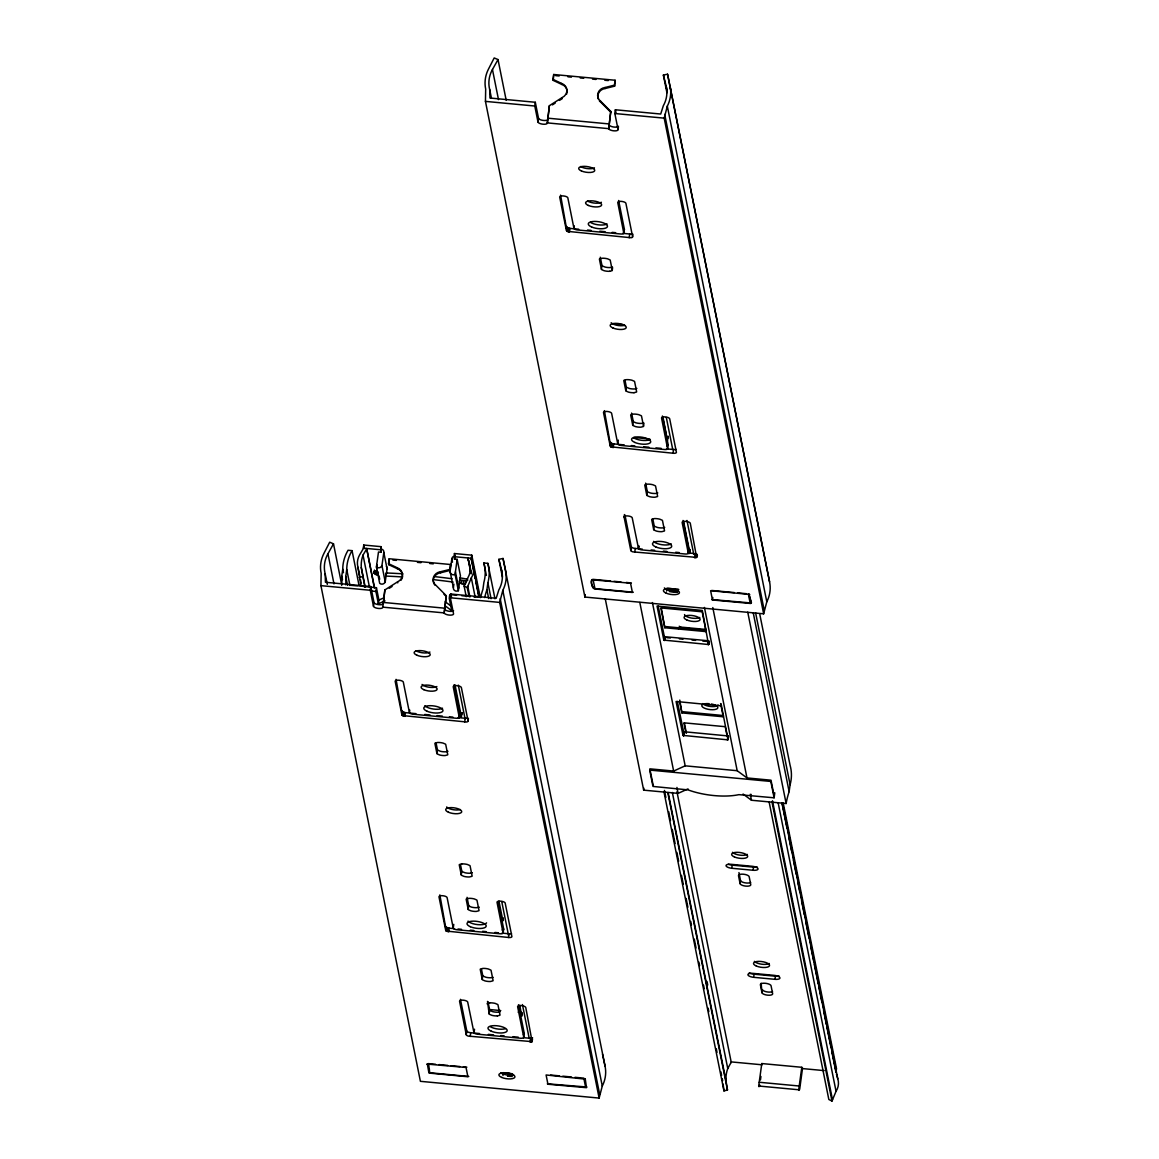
<?xml version="1.0" encoding="UTF-8"?>
<svg xmlns="http://www.w3.org/2000/svg" width="1159" height="1159" viewBox="0 0 1159 1159"><rect width="100%" height="100%" fill="white"/><g stroke="black" fill="none" stroke-linecap="round" stroke-linejoin="round"><path stroke-width="1.5" d="M345.744 584.817L345.773 584.556A88.475 82.028 -11.3 0 0 345.773 576.501L346.744 569.533A41.058 38.059 -11.3 0 1 352.061 550.641L348.062 550.264A41.391 38.377 -11.3 0 0 342.745 569.156L341.775 576.124A88.475 82.028 -11.3 0 1 341.702 585.194M802.535 1068.105L799.753 1088.75A8.808 1.014 -84.6 0 1 798.696 1089.764L758.681 1086.012L761.796 1063.556L801.811 1067.294L802.057 1068.54L824.208 1070.612M702.34 610.59L708.511 644.52L663.89 640.116L664.223 636.045L658.225 606.143M677.334 701.427L683.578 731.691L728.446 735.979L727.635 739.804L728.214 736.037M721.463 705.874L676.074 701.485L683.013 735.4L727.562 739.819M668.12 436.479L667.062 439.319M502.412 577.037L498.863 559.333L503.035 558.464L605.041 1066.092A34.017 31.525 -11.3 0 1 602.274 1086.055L599.131 1098.08L420.398 1081.318L320.927 585.643L321.159 573.357A34.017 31.525 -11.3 0 1 323.94 553.394L329.678 542.209L333.502 543.832L341.673 584.542M381.586 549.134A3.289 3.042 -11.3 0 1 383.817 552.51L387.092 568.866L385.223 581.905A3.376 3.129 -11.3 0 1 379.688 583.339L376.4 566.983L378.486 552.003L381.152 552.249L381.079 546.657L363.752 545.034L363.231 548.772L359.696 554.77A18.153 16.834 -11.3 0 0 357.957 567.244L361.014 586.324M374.371 588.019L366.65 548.468L374.458 587.396M498.863 559.333L501.572 570.04A30.742 28.497 -11.3 0 1 498.805 590.003L496.182 598.276L450.851 594.031L450.329 597.769L453.546 613.792A4.723 1.681 7.9 0 1 449.214 615.081A4.723 1.681 7.9 0 1 444.201 612.908L382.818 607.157A4.723 1.681 7.9 0 1 378.5 608.446A4.723 1.681 7.9 0 1 373.473 606.273L370.272 590.264L370.779 586.526L325.447 582.267L325.157 573.734A30.742 28.497 -11.3 0 1 327.939 553.77L333.502 543.832M374.908 573.966L375.342 570.836L378.356 572.184L377.921 575.299L376.24 574.676L374.024 573.183L374.458 570.069M376.24 574.676L376.675 571.561M381.152 552.249L381.079 546.657M373.473 606.273L373.995 602.535L370.779 586.526M384.976 600.84L378.385 603.839L375.907 591.438L376.429 587.7L362.796 586.425M378.385 603.839L378.906 600.087L376.429 587.7M386.367 572.981L385.701 576.081L386.367 572.981A252.604 90.112 7.9 0 1 402.984 573.835M434.842 585.078A8.258 7.664 -11.3 0 1 440.666 572.763L450.098 570.402L450.59 564.505L389.192 558.754L388.511 563.651L397.059 567.707A8.258 7.664 -11.3 0 1 397.537 581.876L384.86 589.945L382.818 607.157M401.028 580.268A8.258 7.664 -11.3 0 0 397.262 568.692L388.714 564.65L389.192 558.754M666.932 92.778L663.383 75.074L667.555 74.205L769.562 581.847A34.017 31.525 -11.3 0 1 766.794 601.811L763.651 613.821L584.918 597.059L485.447 101.384L485.679 89.098A34.017 31.525 -11.3 0 1 488.461 69.134L494.198 57.95L498.022 59.573L506.193 100.282M468.424 718.493L468.077 720.985A3.709 1.318 7.9 0 1 466.483 721.999L402.521 715.552L396.059 679.362M402.101 715.19L402.419 711.09M402.521 715.552L402.622 711.452M403.173 715.885L403.042 711.814M403.969 716.175L404.491 712.437L403.68 712.148M404.882 716.392L405.404 712.655L404.491 712.437M468.077 720.985L461.369 687.548A4.114 1.463 7.9 0 0 457.008 685.664A4.114 1.463 7.9 0 0 453.241 686.794L459.312 717.609A3.448 1.231 7.9 0 1 456.211 718.247L413.169 714.234A3.506 1.246 7.9 0 1 409.431 712.611L409.779 710.119M446.258 595.697L444.201 612.908L446.258 595.697L436.132 585.498A8.258 7.664 -11.3 0 1 440.463 571.764L449.909 569.402L450.59 564.505M454.429 553.538L454.487 559.131L457.153 559.377L460.442 575.733L458.37 590.713A3.376 3.129 -11.3 0 1 453.372 587.714L450.098 571.358L451.822 558.884A3.289 3.042 -11.3 0 1 454.922 556.016L454.429 553.538L471.771 555.161L480.29 597.638M454.487 559.131L454.922 556.016M453.372 587.714L453.879 584.15M458.37 590.713L455.081 574.357L457.153 559.377M436.914 753.48L434.915 743.556A3.187 1.13 7.9 0 1 435.074 743.136L437.508 742.499A6.911 2.463 7.9 0 1 443.086 743.093L445.418 744.107A3.187 1.13 7.9 0 1 445.737 744.571L447.736 754.495A3.187 1.13 7.9 0 1 447.591 754.9L445.143 755.552A6.911 2.463 7.9 0 1 439.565 754.958L437.233 753.929A3.187 1.13 7.9 0 1 436.914 753.48L437.436 749.728L436.103 743.122M461.441 583.455L461.876 580.326C455.951 579.326 461.369 586.179 465.469 583.803L465.904 580.688L467.7 580.558M463.484 583.73L463.919 580.601L465.904 580.688M470.757 572.749L468.004 557.972L471.191 573.893M475.147 578.37L471.249 558.899L471.771 555.161M618.399 127.041L618.066 129.533A4.723 1.681 7.9 0 1 613.734 130.822A4.723 1.681 7.9 0 1 608.721 128.649L547.338 122.897A4.723 1.681 7.9 0 1 543.02 124.201A4.723 1.681 7.9 0 1 537.993 122.028L534.792 106.02L535.299 102.267L489.967 98.022L489.678 89.475A30.742 28.497 -11.3 0 1 492.459 69.511L498.022 59.573M537.993 122.028L538.515 118.276L535.299 102.267M459.312 717.609L459.877 713.553L454.096 684.737M454.994 684.839L461.383 716.595L460.514 717.015L461.847 713.002M460.601 717.015L461.268 713.249M460.818 716.986L461.528 713.191M461.065 716.928L461.862 712.756M461.34 716.755L461.876 712.785M598.334 99.08A8.258 7.664 -11.3 0 1 605.186 88.504L614.618 86.143L615.11 80.246L553.712 74.495L553.031 79.391L561.579 83.448A8.258 7.664 -11.3 0 1 562.057 97.617L549.38 105.686L547.338 122.897L547.685 120.406M566.577 94.212A8.258 7.664 -11.3 0 0 561.782 84.433L553.234 80.391L553.712 74.495M464.687 721.999L465.208 718.261L467.005 718.247A3.709 1.318 7.9 0 0 467.729 718.102M484.708 597.58A88.475 82.028 -11.3 0 1 486.91 589.728L487.881 582.774A41.391 38.377 -11.3 0 0 487.867 563.361L483.868 562.999A41.058 38.059 -11.3 0 1 483.882 582.398L482.912 589.351A88.475 82.028 -11.3 0 0 480.71 597.204L473.799 596.827M445.708 930.344L438.986 896.863A4.114 1.463 7.9 0 1 442.752 895.733A4.114 1.463 7.9 0 1 447.113 897.631L453.241 928.127A3.506 1.246 7.9 0 0 456.965 929.75L500.007 933.763A3.448 1.231 7.9 0 0 503.107 933.125L497.037 902.31A4.114 1.463 7.9 0 1 500.804 901.18A4.114 1.463 7.9 0 1 505.179 903.064L511.887 936.501A3.709 1.318 7.9 0 1 509.438 937.559L446.331 931.068L439.855 894.878M445.896 930.706L446.229 926.606M446.331 931.068L446.418 926.968M446.968 931.401L446.852 927.33M447.765 931.691L448.287 927.953L447.49 927.664M427.309 1064.107L466.034 1067.468L467.888 1076.74L430.032 1073.176L428.873 1072.669L429.381 1068.931M448.678 931.908L449.199 928.171L448.287 927.953M453.241 928.127L453.763 924.389M461.89 863.919A6.911 2.463 7.9 0 1 467.439 864.498L469.786 865.527A3.187 1.13 7.9 0 1 470.105 865.976L472.09 875.9A3.187 1.13 7.9 0 1 471.945 876.32L469.496 876.957A6.911 2.463 7.9 0 1 463.933 876.363L461.601 875.349A3.187 1.13 7.9 0 1 461.268 874.886L461.789 871.133L460.471 864.527M599.131 1098.08L499.674 602.405L502.803 590.38A34.017 31.525 -11.3 0 0 505.57 570.416L503.035 558.464M468.193 909.337L466.193 899.427A3.187 1.13 7.9 0 1 466.338 899.007L468.787 898.355A6.911 2.463 7.9 0 1 474.364 898.949L476.697 899.978A3.187 1.13 7.9 0 1 477.015 900.442L479 910.351A3.187 1.13 7.9 0 1 478.855 910.771L476.421 911.409A6.911 2.463 7.9 0 1 470.844 910.815L468.511 909.801A3.187 1.13 7.9 0 1 468.193 909.337L468.714 905.599L467.048 897.327M632.944 234.234L632.597 236.74A3.709 1.318 7.9 0 1 631.003 237.74L567.041 231.307L560.579 195.118M566.621 230.945L566.939 226.831M567.041 231.307L567.142 227.193M567.693 231.641L567.562 227.555M568.489 231.93L569.011 228.178L568.2 227.888M569.402 232.148L569.924 228.395L569.011 228.178M632.597 236.74L625.889 203.303A4.114 1.463 7.9 0 0 621.528 201.405A4.114 1.463 7.9 0 0 617.761 202.535L623.832 233.365A3.448 1.231 7.9 0 1 620.731 233.988L577.689 229.975A3.506 1.246 7.9 0 1 573.951 228.366L574.299 225.86M466.28 1034.755L459.572 1001.318A4.114 1.463 7.9 0 1 463.339 1000.188A4.114 1.463 7.9 0 1 467.7 1002.086L474.017 1032.93A3.448 1.231 7.9 0 0 477.494 1034.176L520.536 1038.232A3.506 1.246 7.9 0 0 523.752 1037.276L517.624 1006.765A4.114 1.463 7.9 0 1 521.391 1005.635A4.114 1.463 7.9 0 1 525.766 1007.533L532.126 1041.651L468.352 1036.117A3.709 1.318 7.9 0 1 466.28 1034.755L466.802 1031.017L460.442 999.333M470.221 1036.465L470.742 1032.727L479.536 1033.538M473.857 1032.64L474.176 1030.09M474.017 1032.93L474.524 1029.192M482.245 979.398L480.261 969.489A3.187 1.13 7.9 0 1 480.406 969.069L482.854 968.417A6.911 2.463 7.9 0 1 488.417 969.011L490.75 970.04A3.187 1.13 7.9 0 1 491.083 970.503L493.068 980.413A3.187 1.13 7.9 0 1 492.923 980.833L490.474 981.485A6.911 2.463 7.9 0 1 484.911 980.876L482.564 979.862A3.187 1.13 7.9 0 1 482.245 979.398L482.767 975.661L481.434 969.04M610.779 111.438L608.721 128.649L610.779 111.438L600.652 101.239A8.258 7.664 -11.3 0 1 604.984 87.519L614.429 85.158L615.11 80.246M497.37 1015.907A6.911 2.463 7.9 0 1 491.822 1015.313L489.475 1014.299A3.187 1.13 7.9 0 1 489.156 1013.835L487.519 1001.419M489.156 1013.835L489.678 1010.083L488.011 1001.825M502.571 918.479L501.992 920.999L502.847 920.579L498.935 901.137M502.296 920.97L502.774 918.45M502.484 920.927L503.064 918.319M502.76 920.797L503.165 917.986M618.066 129.533L614.849 113.524L615.371 109.772L660.702 114.031L663.325 105.759A30.742 28.497 -11.3 0 0 666.092 85.795L663.383 75.074M503.107 933.125L503.687 929.069L498.24 901.948M508.497 937.515L509.018 933.777L509.96 933.821A3.709 1.318 7.9 0 0 511.525 933.618M609.648 271.293A6.911 2.463 7.9 0 1 604.085 270.699L601.753 269.685A3.187 1.13 7.9 0 1 601.434 269.221L601.956 265.469L600.29 257.211M609.663 271.293L612.111 270.655A3.187 1.13 7.9 0 0 612.256 270.235L612.589 267.743M502.977 1075.538L503.368 1072.669L511.612 1073.654L511.206 1076.523M623.832 233.365L624.397 229.294L618.616 200.493M507.555 1076.247L507.946 1073.364M508.482 1076.334L508.873 1073.466M509.395 1076.407L509.786 1073.538M510.308 1076.479L510.699 1073.611M512.104 1076.552L512.51 1073.683M521.115 1016.284L521.927 1012.502M629.207 237.754L629.728 234.002L631.525 234.002A3.709 1.318 7.9 0 0 632.249 233.857M521.536 1016.226L522.187 1013.603M523.752 1037.276L524.274 1033.524L518.493 1004.723M584.918 597.059L585.252 594.567M610.228 446.085L603.506 412.604A4.114 1.463 7.9 0 1 607.273 411.474A4.114 1.463 7.9 0 1 611.633 413.372L617.761 443.883A3.506 1.246 7.9 0 0 621.485 445.491L664.527 449.504A3.448 1.231 7.9 0 0 667.627 448.881L661.557 418.051A4.114 1.463 7.9 0 1 665.324 416.921A4.114 1.463 7.9 0 1 669.699 418.819L676.407 452.256A3.709 1.318 7.9 0 1 673.958 453.314L610.851 446.823L604.375 410.634M610.416 446.461L610.75 442.347M610.851 446.823L610.938 442.709M611.488 447.157L611.372 443.071M612.285 447.446L612.807 443.694L612.01 443.404M530.025 1042.071L530.547 1038.334L532.647 1037.899M613.198 447.664L613.719 443.911L612.807 443.694M530.894 1042.013L531.402 1038.276M531.604 1041.869L532.126 1038.131M532.126 1041.651L532.474 1039.145M617.761 443.883L618.283 440.13M634.002 392.698A6.911 2.463 7.9 0 1 628.453 392.104L626.121 391.09A3.187 1.13 7.9 0 1 625.788 390.626L626.309 386.889L624.991 380.282M763.651 613.821L664.194 118.146L667.323 106.135A34.017 31.525 -11.3 0 0 670.09 86.172M643.868 423.6L643.52 426.092A3.187 1.13 7.9 0 1 643.375 426.512L640.941 427.164A6.911 2.463 7.9 0 1 635.364 426.555L633.031 425.541A3.187 1.13 7.9 0 1 632.713 425.078L633.234 421.34L631.568 413.082M624.093 517.073A4.114 1.463 7.9 0 1 627.859 515.943A4.114 1.463 7.9 0 1 632.22 517.827L638.537 548.671A3.448 1.231 7.9 0 0 642.014 549.917L685.056 553.988A3.506 1.246 7.9 0 0 688.272 553.017L682.144 522.506A4.114 1.463 7.9 0 1 685.911 521.376A4.114 1.463 7.9 0 1 690.286 523.274L696.646 557.392L632.872 551.858A3.709 1.318 7.9 0 1 630.8 550.511L624.093 517.073L624.44 514.567M630.8 550.511L631.322 546.758L624.962 515.089M634.741 552.206L635.262 548.468L642.289 549.12M638.377 548.395L638.725 545.889M638.537 548.671L638.87 546.179M646.765 495.139L644.781 485.23A3.187 1.13 7.9 0 1 644.926 484.81L647.374 484.158A6.911 2.463 7.9 0 1 652.937 484.766L655.27 485.78A3.187 1.13 7.9 0 1 655.603 486.244L657.588 496.153A3.187 1.13 7.9 0 1 657.443 496.574L654.994 497.225A6.911 2.463 7.9 0 1 649.431 496.617L647.084 495.603A3.187 1.13 7.9 0 1 646.765 495.139L647.287 491.402L645.635 483.144M653.676 529.576L651.691 519.667A3.187 1.13 7.9 0 1 651.836 519.246L654.284 518.595A6.911 2.463 7.9 0 1 659.848 519.203L662.18 520.217A3.187 1.13 7.9 0 1 662.513 520.681L664.498 530.59A3.187 1.13 7.9 0 1 664.353 531.01L661.905 531.662A6.911 2.463 7.9 0 1 656.342 531.054L653.995 530.04A3.187 1.13 7.9 0 1 653.676 529.576L654.198 525.838L652.865 519.218M666.918 439.319L667.627 436.784M667.033 440.536L667.946 436.668M667.381 440.434L668.091 436.306M667.627 448.881L668.207 444.81L662.426 416.009M673.017 453.27L673.538 449.518L674.48 449.562A3.709 1.318 7.9 0 0 676.045 449.373M666.599 591.09L666.99 588.221L678.783 589.424M669.308 591.612L669.714 588.743M664.991 626.512L706.338 630.38L706.164 631.626L664.817 627.758L661.354 608.33M670.235 591.756L670.626 588.873M663.991 640.188L664.208 636.074M664.223 640.304L664.411 636.378M664.44 640.391L664.687 636.537M671.148 591.872L671.554 589.004M664.687 640.463L664.817 636.595M664.773 640.478L665.049 636.668M672.075 591.988L672.466 589.12M673.002 592.075L673.393 589.207M673.915 592.162L674.306 589.294M674.828 592.22L675.219 589.351M675.726 592.263L676.132 589.395M676.624 592.292L677.03 589.424M677.508 592.307L677.914 589.438M688.272 553.017L688.794 549.279L683.013 520.463M690.199 549.598C682.028 555.798 701.253 550.771 696.646 557.392M689.272 549.714L688.576 553.451L689.938 553.031L683.549 521.275M688.837 553.451L689.431 549.714M688.997 553.451L689.75 549.699M689.315 553.437L689.967 549.67M689.518 553.394L690.242 549.569M689.764 553.292L690.257 550.438M694.545 557.812L695.067 554.074M695.414 557.769L695.922 554.016M696.124 557.624L696.646 553.872M682.086 711.655L723.419 715.538L723.245 716.784L681.912 712.901L679.768 700.094M682.97 735.357L683.332 731.315M683.216 735.53L683.535 731.648M683.419 735.617L683.796 731.807M683.636 735.69L684.013 731.894M683.882 735.762L684.245 731.981M748.96 594.002L751.409 602.752L750.713 603.491L712.466 599.971L712.814 597.479M708.207 644.549L708.815 640.811L665.295 636.74M708.366 644.549L708.859 642.028M708.584 644.505L709.105 641.97M708.815 644.433L709.38 641.535M727.33 739.833L728.011 736.081M727.881 739.732L728.504 736.82M731.764 868.265A5.389 1.927 7.9 0 1 726.041 865.773A5.389 1.927 7.9 0 1 730.981 864.295L752.307 866.295A5.389 1.927 7.9 0 1 758.044 868.772A5.389 1.927 7.9 0 1 753.104 870.264L731.764 868.265L732.198 865.136A5.389 1.927 7.9 0 1 728.316 864.208M750.96 795.625L751.133 794.379M740.094 883.636L738.5 875.697A5.389 1.927 7.9 0 1 743.441 874.219A5.389 1.927 7.9 0 1 749.163 876.697L750.757 884.636A5.389 1.927 7.9 0 1 745.816 886.113A5.389 1.927 7.9 0 1 740.094 883.636L740.514 880.507L738.935 872.582M753.104 870.264L753.538 867.135A5.389 1.927 7.9 0 0 757.189 866.918M663.962 791.843L723.969 1090.923L727.475 1089.982L726.027 1080.999A34.046 31.568 -11.3 0 1 727.751 1068.526L731.372 1061.919L762.043 1064.788L761.796 1063.556M774.111 797.798L770.822 781.441L649.677 770.083L652.966 786.439L688.055 789.887A41.173 14.69 7.9 0 0 738.877 794.654L774.111 797.798L774.791 792.799M753.654 977.312A5.389 1.927 7.9 0 1 747.917 974.835A5.389 1.927 7.9 0 1 752.857 973.357L774.198 975.356A5.389 1.927 7.9 0 1 779.935 977.834A5.389 1.927 7.9 0 1 774.994 979.326L753.654 977.312L754.089 974.197A5.389 1.927 7.9 0 1 749.265 972.778M743.064 794.045L751.467 800.246L786.135 803.506A88.475 82.028 -11.3 0 1 789.134 791.655L790.105 784.701A41.391 38.377 -11.3 0 0 790.09 765.302L759.869 614.69M761.97 992.698L760.376 984.759A5.389 1.927 7.9 0 1 765.317 983.281A5.389 1.927 7.9 0 1 771.054 985.758L772.647 993.698A5.389 1.927 7.9 0 1 767.707 995.175A5.389 1.927 7.9 0 1 761.97 992.698L761.13 983.223M760.463 1079.884L760.927 1076.479M774.994 979.326L775.429 976.197A5.389 1.927 7.9 0 0 779.08 975.979M798.696 1089.764L801.811 1067.294M385.223 581.905L381.948 565.549L383.817 552.51M459.877 713.553L459.833 713.872A3.448 1.231 7.9 0 1 459.543 714.147M427.178 1064.353L428.222 1063.6L435.538 1064.266M503.687 929.069L503.629 929.388A3.448 1.231 7.9 0 1 502.195 930.011M624.397 229.294L624.353 229.612A3.448 1.231 7.9 0 1 624.064 229.888M633.307 592.206L594.958 588.627C591.974 588.743 589.641 578.602 593.104 579.355L610.503 580.992M668.207 444.81L668.149 445.128A3.448 1.231 7.9 0 1 666.715 445.751M751.293 603.231L748.888 594.364L710.612 590.713L712.466 599.971M469.033 596.45L467.265 587.599L471.322 577.863A16.603 15.386 -11.3 0 0 473.046 565.389L471.249 558.899M769.17 802.173L828.83 1099.485L831.988 1101.05L836.045 1091.314A16.603 15.386 -11.3 0 0 837.783 1078.841L782.383 802.767M466.237 596.653L464.107 586.034L467.975 577.559A18.153 16.834 -11.3 0 0 469.714 565.085L467.917 558.595M364.882 587.164L361.289 567.548A34.046 31.568 -11.3 0 1 363.028 555.074L366.563 549.091M667.468 440.391L662.977 417.197M728.055 739.645L721.101 703.962M552.394 104.89L555.219 103.093M559.435 100.413L562.245 98.616L562.057 97.617M389.294 588.25L392.104 586.454M521.709 1016.168L519.826 1005.215M612.474 267.034L610.619 267.526A6.911 2.463 7.9 0 1 605.085 267.063L602.274 265.933A3.187 1.13 7.9 0 1 601.956 265.469M636.842 388.439L634.987 388.931A6.911 2.463 7.9 0 1 629.453 388.482L626.628 387.352A3.187 1.13 7.9 0 1 626.309 386.889M643.752 422.89L641.449 423.412A6.911 2.463 7.9 0 1 635.885 422.818L633.553 421.804A3.187 1.13 7.9 0 1 633.22 421.34M657.805 492.952L655.951 493.444A6.911 2.463 7.9 0 1 650.416 492.995L647.606 491.865A3.187 1.13 7.9 0 1 647.287 491.402M664.715 527.388L662.861 527.881A6.911 2.463 7.9 0 1 657.327 527.432L654.516 526.287A3.187 1.13 7.9 0 1 654.198 525.838M447.953 751.278L446.099 751.771A6.911 2.463 7.9 0 1 440.565 751.322L437.754 750.192A3.187 1.13 7.9 0 1 437.436 749.728M472.321 872.698L470.467 873.191A6.911 2.463 7.9 0 1 464.933 872.727L462.108 871.597A3.187 1.13 7.9 0 1 461.789 871.133M479.232 907.149L476.928 907.671A6.911 2.463 7.9 0 1 471.365 907.077L469.033 906.048A3.187 1.13 7.9 0 1 468.7 905.599M500.195 1011.648L498.341 1012.14A6.911 2.463 7.9 0 1 492.807 1011.677L489.996 1010.547A3.187 1.13 7.9 0 1 489.678 1010.083M378.906 600.087L383.846 597.841M653.14 785.194L649.851 768.837L673.64 771.068L685.172 765.824L737.182 770.706L746.99 777.935L770.996 780.195L774.284 796.552M605.259 598.797L643.665 790.148L678.116 793.379L688.011 788.888M751.264 602.984L711.843 599.551M493.097 977.327L491.43 977.703A6.911 2.463 7.9 0 1 485.896 977.254L483.086 976.11A3.187 1.13 7.9 0 1 482.767 975.661M359.247 577.472L362.753 576.545M377.139 570.315L373.792 571.706L374.024 573.183M634.016 392.713L636.465 392.061A3.187 1.13 7.9 0 0 636.61 391.641L634.625 381.731A3.187 1.13 7.9 0 0 634.306 381.268L631.974 380.239A6.911 2.463 7.9 0 0 626.411 379.659L623.948 380.297A3.187 1.13 7.9 0 0 623.803 380.717L625.788 390.626M461.876 863.904L459.428 864.556A3.187 1.13 7.9 0 0 459.283 864.962L461.268 874.886M489.764 1002.854L487.316 1003.506A3.187 1.13 7.9 0 0 487.171 1003.911M497.385 1015.907L499.833 1015.27A3.187 1.13 7.9 0 0 499.978 1014.849L497.993 1004.925A3.187 1.13 7.9 0 0 497.66 1004.476L495.328 1003.448A6.911 2.463 7.9 0 0 489.779 1002.868M460.08 577.848L467.758 579.254M593.017 579.703C589.786 578.805 591.742 589.207 594.958 588.975L632.408 592.481L630.554 583.223L591.814 579.746M555.668 75.654L559.174 75.972M567.939 76.798L571.459 77.131M580.224 77.957L583.73 78.276M592.495 79.102L596.016 79.435M604.781 80.261L608.287 80.579M485.447 101.384L534.792 106.02M614.849 113.524L664.194 118.146M569.924 228.395L578.718 229.221M587.512 230.047L591.032 230.38M599.826 231.206L605.099 231.699M612.14 232.365L615.661 232.684M622.702 233.35L629.728 234.002M613.357 323.767L623.904 324.752M633.727 437.479L649.359 438.942M613.719 443.911L624.281 444.911M631.307 445.563L634.828 445.896M643.622 446.722L648.91 447.215M655.951 447.881L661.224 448.374M666.497 448.866L673.538 449.518M651.097 549.946L654.603 550.279M663.412 551.104L666.918 551.438M675.726 552.264L679.232 552.582M363.318 548.149L380.645 549.772M453.995 556.653L471.336 558.276L478.783 595.436M392.901 560.072L396.407 560.391M417.457 562.376L420.963 562.694M429.728 563.52L433.249 563.853M613.98 581.311L620.934 581.963M626.164 582.455L631.38 582.948M711.655 590.453L734.313 592.568M737.805 592.901L746.512 593.712M749.757 594.524L748.424 594.393L750.076 602.622L751.409 602.752M593.466 587.975L594.799 588.106L593.147 579.877M350.858 585.309L357.682 585.947M456.632 595.219L449.764 594.581L449.243 598.319L451.735 610.706L444.737 605.534M461.775 595.697L468.642 596.349M320.927 585.643L370.272 590.264M450.329 597.769L499.674 602.405M370.735 590.96L375.907 591.438M705.99 630.177L684.65 628.178A5.389 1.927 7.9 0 1 679.203 626.237M666.816 637.667L670.409 638.001M679.391 638.855L682.984 639.188M691.981 640.029L695.574 640.362M702.76 641.043L708.149 641.55M405.404 712.655L415.951 713.64M424.745 714.466L430.032 714.958M437.059 715.625L442.347 716.117M449.373 716.784L452.894 717.102M458.182 717.609L465.208 718.261M732.198 865.136L753.538 867.135M449.199 928.171L454.473 928.663M457.993 928.996L461.514 929.33M470.308 930.155L473.828 930.474M482.622 931.3L486.143 931.633M494.936 932.459L498.457 932.792M501.977 933.125L509.018 933.777M754.089 974.197L775.429 976.197M488.62 1009.446L500.775 1010.576M518.16 1012.213L521.637 1012.531M488.33 1034.364L493.604 1034.871M500.645 1035.523L504.165 1035.856M512.959 1036.682L518.232 1037.175M523.52 1037.667L530.547 1038.334M759.203 1082.26L799.203 1086.012M439.015 1064.585L447.722 1065.411M451.199 1065.729L459.906 1066.541M463.383 1066.874L466.86 1067.193M550.626 1075.03L559.333 1075.842M562.825 1076.175L571.532 1076.986M575.023 1077.319L583.745 1078.131M585.15 1079.13L546.092 1074.973L547.946 1084.23L586.468 1087.678L585.237 1078.768L583.904 1078.652L585.556 1086.881L586.889 1087.012L547.323 1083.81M468.787 1076.465L429.728 1072.741L428.627 1064.121L427.323 1063.875L428.873 1072.669M461.876 580.326L463.919 580.601M635.262 548.468L633.394 548.106A3.709 1.318 7.9 0 1 631.322 546.758M470.742 1032.727L468.873 1032.365A3.709 1.318 7.9 0 1 466.802 1031.017M464.107 586.034L467.265 587.599M445.259 601.796L450.851 605.94M599.362 100.819A8.258 7.664 -11.3 0 0 600.84 102.238L610.981 112.437M443.926 594.132L446.461 596.682M702.282 610.431L657.052 606.056L663.817 640.058M836.421 1073.973L837.783 1078.841M769.562 581.847L667.555 74.205M602.506 1054.139L605.041 1066.092M666.092 85.795L667.149 91.097M667.323 106.135L766.794 601.811M664.701 114.408L764.172 610.083M755.61 612.836L790.105 784.701M753.22 612.705L789.134 791.655M747.743 612.155L786.135 803.506M783.223 803.144L836.494 1068.612L836.059 1071.727L782.079 802.723M781.992 803.346L786.961 828.134M788.743 836.972L791.583 851.141M793.364 859.978L796.204 874.147M797.971 882.984L799.753 891.836M801.521 900.688L804.375 914.842M806.142 923.694L808.982 937.848M810.764 946.7L813.604 960.854M814.313 964.404L818.225 983.861M818.935 987.41L821.774 1001.564M823.542 1010.416L826.381 1024.57M827.091 1028.105L831.003 1047.577M831.713 1051.112L835.972 1072.35M778.153 802.854L836.045 1091.314M772.488 800.753L832.495 1099.833M771.981 801.97L831.988 1101.05M614.429 85.158L614.618 86.143M615.371 109.772L616.009 112.974M712.799 607.562L746.99 777.935M750.279 794.306L751.467 800.246M604.984 87.519L605.186 88.504M666.324 417.53L672.727 449.475M686.968 520.463L693.734 554.19M704.426 607.432L737.182 770.706M600.652 101.239L600.84 102.238M706.164 631.626L702.18 611.807L660.847 607.924L664.817 627.758M720.594 703.556L723.245 716.784M727.229 736.617L725.244 726.693L683.897 722.825L685.896 732.734M612.256 270.235L610.257 260.326A3.187 1.13 7.9 0 0 609.938 259.862L607.606 258.834A6.911 2.463 7.9 0 0 602.043 258.254L599.58 258.892A3.187 1.13 7.9 0 0 599.435 259.297L601.434 269.221M643.52 426.092L641.535 416.182A3.187 1.13 7.9 0 0 641.217 415.719L638.884 414.705A6.911 2.463 7.9 0 0 633.321 414.111L631.018 414.632A3.187 1.13 7.9 0 0 630.713 415.168L632.713 425.078M561.579 83.448L561.782 84.433M684.404 723.23L686.389 733.14M679.594 701.34L681.912 712.901M553.031 79.391L553.234 80.391M652.416 602.55L685.172 765.824M549.38 105.686L547.859 119.16L547.656 118.16L609.04 123.926L609.243 124.911A4.723 1.681 7.9 0 0 613.647 127.012A4.723 1.681 7.9 0 0 618.515 126.215M573.951 228.366L567.838 197.856A4.114 1.463 7.9 0 0 563.462 195.958A4.114 1.463 7.9 0 0 559.696 197.088L566.418 230.569M639.811 602.463L673.64 771.068M676.928 787.425L678.116 793.379M676.957 791.771L731.286 1062.542M672.35 792.452L727.751 1068.526M707.019 981.499L707.729 985.034M668.135 792.539L726.027 1080.999M667.816 792.669L727.475 1089.982M664.455 790.452L665.874 797.537M668.714 811.691L670.481 820.543M672.263 829.395L675.103 843.549M676.885 852.401L678.652 861.238M681.492 875.407L683.274 884.245M686.114 898.413L687.895 907.251M690.735 921.419L691.445 924.954M694.284 939.109L696.052 947.961M698.891 962.115L699.601 965.664M703.513 985.121L704.223 988.67M708.135 1008.127L708.844 1011.677M716.305 1048.837L717.015 1052.372M720.912 1071.843L721.622 1075.378M492.459 69.511L498.5 99.602M489.678 89.475L491.459 98.327M501.572 570.04L502.282 573.589M502.803 590.38L602.274 1086.055M500.181 598.652L599.652 1094.328M487.867 563.361L494.98 598.797M483.868 562.999L486.36 575.4M487.881 582.774L491.083 598.71M486.91 589.728L488.692 598.58M473.046 565.389L479.435 597.247M475.856 581.905L478.696 596.059M469.714 565.085L471.133 572.155M471.322 577.863L475.219 597.334M467.772 586.382L469.902 597.001M455.429 571.865L458.718 588.221M451.822 558.884L452.488 562.158M449.909 569.402L450.098 570.402M450.851 594.031L451.488 597.233M440.463 571.764L440.666 572.763M458.312 685.114L465.078 718.826M501.76 901.63L508.526 935.342M522.419 1004.549L529.185 1038.276M397.059 567.707L397.262 568.692M397.537 581.876L397.725 582.876M388.511 563.651L388.714 564.65M384.86 589.945L383.339 603.404L383.136 602.419L444.52 608.171L444.723 609.17A4.723 1.681 7.9 0 0 448.519 611.17A4.723 1.681 7.9 0 0 453.604 610.851M409.431 712.611L403.318 682.115A4.114 1.463 7.9 0 0 398.942 680.217A4.114 1.463 7.9 0 0 395.176 681.347L401.898 714.828M376.747 564.476L377.399 567.751M379.051 575.936L379.703 579.21M363.752 545.034L364.462 548.569M363.028 555.074L369.417 586.932M361.289 567.548L365.201 587.019M357.957 567.244L359.739 576.095M360.449 579.63L361.159 583.165M352.061 550.641L359.174 586.077M346.744 569.533L349.946 585.483M345.773 576.501L347.555 585.353M342.745 569.156L343.455 572.705M341.775 576.124L342.485 579.659M327.939 553.77L333.98 583.861M325.157 573.734L327.302 584.353M723.115 1084.1L723.969 1090.923M386.44 566.476A3.289 3.042 -11.3 0 1 387.092 568.866M455.081 574.357A3.376 3.129 -11.3 0 1 450.098 571.358M435.118 576.675A252.604 90.112 7.9 0 1 452.039 578.761M385.933 576.095A252.604 90.112 7.9 0 1 402.55 576.965M434.683 579.79A252.604 90.112 7.9 0 1 453.14 582.093M381.948 565.549A3.376 3.129 -11.3 0 1 376.4 566.983M382.876 604.216A4.723 1.681 7.9 0 1 377.791 604.534A4.723 1.681 7.9 0 1 373.995 602.535M505.367 1028.728A9.692 3.463 7.9 0 1 490.156 1026.584M513.509 1074.741A8.084 2.883 7.9 0 1 500.804 1072.944M486.563 922.868A9.692 3.463 7.9 0 1 477.841 924.636A9.692 3.463 7.9 0 1 468.048 921.13M524.274 1033.524A3.506 1.246 7.9 0 1 523.433 1034.35M429.931 652.053A8.084 2.883 7.9 0 1 416.081 650.764M442.535 708.178A9.692 3.463 7.9 0 1 433.35 709.033A9.692 3.463 7.9 0 1 424.817 705.672M460.297 809.561A8.084 2.883 7.9 0 1 446.635 806.968M436.856 686.534A8.084 2.883 7.9 0 1 429.178 687.244A8.084 2.883 7.9 0 1 422.05 684.447M643.853 788.134A88.475 82.028 -11.3 0 1 643.665 790.148M699.761 617.443A8.084 2.883 7.9 0 1 691.039 617.979A8.084 2.883 7.9 0 1 684.534 614.56M772.56 991.496A5.389 1.927 7.9 0 1 766.751 991.858A5.389 1.927 7.9 0 1 762.405 989.569M711.307 703.977A8.084 2.883 7.9 0 1 716.32 709.149A8.084 2.883 7.9 0 1 702.818 707.236A8.084 2.883 7.9 0 1 709.207 703.687M747.309 854.4A8.084 2.883 7.9 0 1 739.63 855.11A8.084 2.883 7.9 0 1 732.517 852.3M750.67 882.434A5.389 1.927 7.9 0 1 744.86 882.796A5.389 1.927 7.9 0 1 740.514 880.507M722.694 1080.695A18.153 16.834 -11.3 0 1 722.26 1078.609M718.131 705.034A8.084 2.883 7.9 0 1 710.844 706.512A8.084 2.883 7.9 0 1 702.673 703.585M678.493 628.815A5.389 1.927 7.9 0 1 683.419 627.338L704.759 629.337A5.389 1.927 7.9 0 1 706.15 629.54M769.199 963.462A8.084 2.883 7.9 0 1 761.521 964.172A8.084 2.883 7.9 0 1 754.393 961.362M759.753 1084.998A8.808 1.014 -84.6 0 1 758.681 1086.012M547.787 119.594A4.723 1.681 7.9 0 1 542.919 120.377A4.723 1.681 7.9 0 1 538.515 118.276M671.264 543.875A9.692 3.463 7.9 0 1 662.064 544.73A9.692 3.463 7.9 0 1 653.546 541.369M678.029 590.482A8.084 2.883 7.9 0 1 664.368 587.903M650.3 439.377A9.692 3.463 7.9 0 1 633.698 437.827M688.794 549.279A3.506 1.246 7.9 0 1 687.953 550.09M594.451 167.809A8.084 2.883 7.9 0 1 580.601 166.505M607.055 223.919A9.692 3.463 7.9 0 1 590.467 222.369M624.817 325.302A8.084 2.883 7.9 0 1 611.155 322.724M601.376 202.274A8.084 2.883 7.9 0 1 587.512 200.985M501.673 1077.421A8.084 2.883 7.9 0 0 514.799 1077.348A8.084 2.883 7.9 0 0 504.266 1072.785A8.084 2.883 7.9 0 0 501.673 1077.421M491.3 1031.206A9.692 3.463 7.9 0 0 507.019 1031.104A9.692 3.463 7.9 0 0 494.4 1025.643A9.692 3.463 7.9 0 0 491.3 1031.206M470.337 926.707A9.692 3.463 7.9 0 0 486.041 926.606A9.692 3.463 7.9 0 0 473.437 921.144A9.692 3.463 7.9 0 0 470.337 926.707M448.461 812.242A8.084 2.883 7.9 0 0 461.586 812.169A8.084 2.883 7.9 0 0 451.054 807.606A8.084 2.883 7.9 0 0 448.461 812.242M427.091 711.249A9.692 3.463 7.9 0 0 442.81 711.148A9.692 3.463 7.9 0 0 430.192 705.686A9.692 3.463 7.9 0 0 427.091 711.249M423.875 689.706A8.084 2.883 7.9 0 0 436.986 689.634A8.084 2.883 7.9 0 0 426.454 685.07A8.084 2.883 7.9 0 0 423.875 689.706M416.95 655.241A8.084 2.883 7.9 0 0 430.076 655.154A8.084 2.883 7.9 0 0 419.544 650.59A8.084 2.883 7.9 0 0 416.95 655.241M756.305 966.012A8.084 2.883 7.9 0 0 769.417 965.94A8.084 2.883 7.9 0 0 758.884 961.376A8.084 2.883 7.9 0 0 756.305 966.012M686.867 619.993A8.084 2.883 7.9 0 0 699.993 619.92A8.084 2.883 7.9 0 0 689.46 615.357A8.084 2.883 7.9 0 0 686.867 619.993M734.415 856.95A8.084 2.883 7.9 0 0 747.541 856.878A8.084 2.883 7.9 0 0 737.008 852.314A8.084 2.883 7.9 0 0 734.415 856.95M666.193 593.162A8.084 2.883 7.9 0 0 679.319 593.089A8.084 2.883 7.9 0 0 668.786 588.526A8.084 2.883 7.9 0 0 666.193 593.162M655.82 546.947A9.692 3.463 7.9 0 0 671.539 546.86A9.692 3.463 7.9 0 0 658.92 541.383A9.692 3.463 7.9 0 0 655.82 546.947M634.857 442.448A9.692 3.463 7.9 0 0 650.561 442.361A9.692 3.463 7.9 0 0 637.957 436.9A9.692 3.463 7.9 0 0 634.857 442.448M612.981 327.997A8.084 2.883 7.9 0 0 626.106 327.91A8.084 2.883 7.9 0 0 615.574 323.347A8.084 2.883 7.9 0 0 612.981 327.997M591.612 226.99A9.692 3.463 7.9 0 0 607.33 226.889A9.692 3.463 7.9 0 0 594.712 221.427A9.692 3.463 7.9 0 0 591.612 226.99M588.395 205.462A8.084 2.883 7.9 0 0 601.507 205.375A8.084 2.883 7.9 0 0 590.974 200.811A8.084 2.883 7.9 0 0 588.395 205.462M581.47 170.981A8.084 2.883 7.9 0 0 594.596 170.909A8.084 2.883 7.9 0 0 584.064 166.345A8.084 2.883 7.9 0 0 581.47 170.981"/></g></svg>
